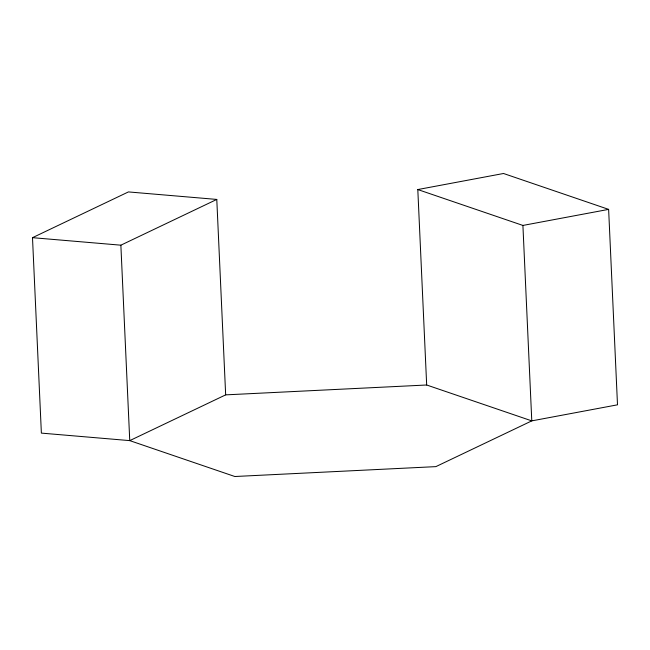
<?xml version="1.0" encoding="UTF-8"?>
<svg xmlns="http://www.w3.org/2000/svg" width="650" height="650" viewBox="0 0 650 650"><rect width="100%" height="100%" fill="white"/><g stroke="black" fill="none" stroke-linecap="round" stroke-linejoin="round"><path stroke-width="0.97" d="M32.5 237.672L128.416 191.921L216.783 199.428L225.664 394.867L129.748 440.619L41.373 433.111L32.5 237.672L120.867 245.18L216.783 199.428M417.804 189.556L522.909 225.436L531.781 420.875L426.676 384.995L417.804 189.556L503.523 173.493L608.628 209.381L617.5 404.82L531.781 420.875L435.866 466.627L234.845 476.507L129.748 440.619L120.867 245.18M522.909 225.436L608.628 209.381M225.664 394.867L426.676 384.995"/></g></svg>
